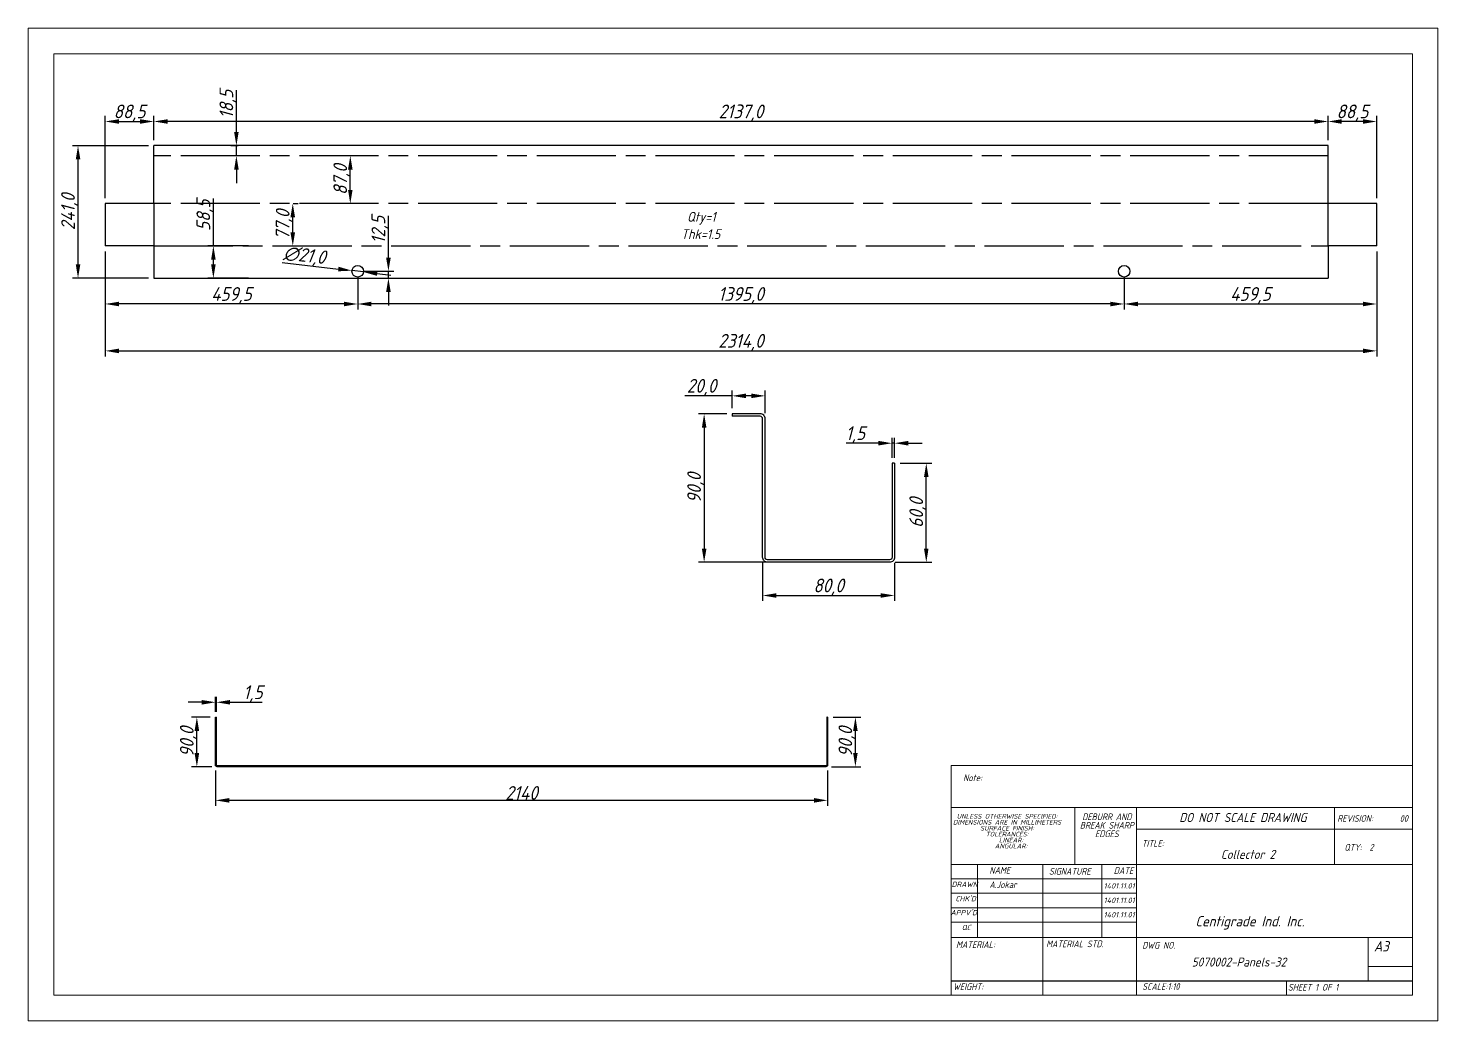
# Model space of a CAD drawing. Header units: inches. Extents: x 18597 to 101525, y -10106 to 51.
# Drawn here: x 64620 to 67186, y -5436 to -3631 of the extents above; entities that cross this region are included whole.
import ezdxf

# ---------------------------------------------------------------- set-up
doc = ezdxf.new("R2010")
doc.units = ezdxf.units.IN
doc.header["$LTSCALE"] = 6
doc.header["$MEASUREMENT"] = 0
doc.linetypes.add('ACAD_ISO08W100', pattern=[36, 24, -3, 6, -3])
doc.linetypes.add('SLD-Solid', pattern=[0])
doc.styles.add('GENISO', font='geniso.shx', dxfattribs={"oblique": 15})
doc.dimstyles.new('Scale', dxfattribs={"dimscale": 10, "dimtxt": 2.5, "dimasz": 2.5, "dimexe": 1, "dimexo": 1, "dimgap": 0.1, "dimtad": 1, "dimdec": 1, "dimzin": 0, "dimtxsty": 'GENISO', "dimcen": 2.5, "dimclrd": 1, "dimclre": 1, "dimclrt": 256, "dimadec": 0, "dimazin": 0, "dimtfac": 1, "dimtdec": 1, "dimtmove": 0, "dimatfit": 3, "dimfxl": 1, "dimtzin": 0, "dimlwd": -1, "dimlwe": -1, "dimarcsym": 0})
doc.dimstyles.new('Scale 3', dxfattribs={"dimscale": 10, "dimtxt": 2.5, "dimasz": 2.5, "dimexe": 1, "dimexo": 1, "dimgap": 0.1, "dimtad": 1, "dimdec": 1, "dimlfac": 0.333333, "dimzin": 0, "dimtxsty": 'GENISO', "dimcen": 2.5, "dimclrd": 1, "dimclre": 1, "dimclrt": 256, "dimadec": 0, "dimazin": 0, "dimtfac": 1, "dimtdec": 1, "dimtmove": 0, "dimatfit": 3, "dimfxl": 1, "dimtzin": 0, "dimlwd": -1, "dimlwe": -1, "dimarcsym": 0})

# ---------------------------------------------------------------- blocks, each defined once
blk = doc.blocks.new('*D575')
at = {"color": 1, "transparency": 16777216}
for p, q in [((65901.6, -4299.7), (65815.2, -4299.7)), ((65901.6, -4322.3), (65901.6, -4289.7)), ((65936.6, -4299.7), (65926.6, -4299.7)), ((65961.6, -4331.3), (65961.6, -4289.7))]:
    blk.add_line(p, q, dxfattribs=at)
for points in [[(65926.6, -4295.5), (65926.6, -4303.8), (65901.6, -4299.7)], [(65936.6, -4295.5), (65936.6, -4303.8), (65961.6, -4299.7)]]:
    blk.add_solid(points, dxfattribs=at)
at = {"layer": 'Defpoints', "color": 0, "transparency": 16777216}
for p in [(65901.6, -4299.7), (65901.6, -4332.3), (65961.6, -4341.3)]:
    blk.add_point(p, dxfattribs=at)
at = {"transparency": 16777216, "insert": (65845.9, -4284.3), "char_height": 25, "attachment_point": 5, "style": 'GENISO'}
blk.add_mtext('20,0', dxfattribs=at)
blk = doc.blocks.new('*D576')
at = {"color": 1, "transparency": 16777216}
for p, q in [((65891.6, -4332.3), (65840.6, -4332.3)), ((65850.6, -4357.3), (65850.6, -4577.3)), ((65967.5, -4602.3), (65840.6, -4602.3))]:
    blk.add_line(p, q, dxfattribs=at)
for points in [[(65846.5, -4357.3), (65854.8, -4357.3), (65850.6, -4332.3)], [(65846.5, -4577.3), (65854.8, -4577.3), (65850.6, -4602.3)]]:
    blk.add_solid(points, dxfattribs=at)
at = {"layer": 'Defpoints', "color": 0, "transparency": 16777216}
for p in [(65901.6, -4332.3), (65850.6, -4602.3), (65977.5, -4602.3)]:
    blk.add_point(p, dxfattribs=at)
at = {"transparency": 16777216, "insert": (65835.3, -4467.3), "char_height": 25, "attachment_point": 5, "rotation": 90, "style": 'GENISO'}
blk.add_mtext('90,0', dxfattribs=at)
blk = doc.blocks.new('*D577')
at = {"color": 1, "transparency": 16777216}
for p, q in [((65957.1, -4603.3), (65957.1, -4672.7)), ((66197.1, -4603.3), (66197.1, -4672.7)), ((65982.1, -4662.7), (66172.1, -4662.7))]:
    blk.add_line(p, q, dxfattribs=at)
for points in [[(65982.1, -4658.6), (65982.1, -4666.9), (65957.1, -4662.7)], [(66172.1, -4658.6), (66172.1, -4666.9), (66197.1, -4662.7)]]:
    blk.add_solid(points, dxfattribs=at)
at = {"layer": 'Defpoints', "color": 0, "transparency": 16777216}
for p in [(65957.1, -4593.3), (66197.1, -4593.3), (66197.1, -4662.7)]:
    blk.add_point(p, dxfattribs=at)
at = {"transparency": 16777216, "insert": (66077.1, -4647.4), "char_height": 25, "attachment_point": 5, "style": 'GENISO'}
blk.add_mtext('80,0', dxfattribs=at)
blk = doc.blocks.new('*D578')
at = {"color": 1, "transparency": 16777216}
for p, q in [((66207.1, -4422.3), (66264.9, -4422.3)), ((66254.9, -4577.3), (66254.9, -4447.3)), ((66198.1, -4602.3), (66264.9, -4602.3))]:
    blk.add_line(p, q, dxfattribs=at)
for points in [[(66250.7, -4447.3), (66259, -4447.3), (66254.9, -4422.3)], [(66250.7, -4577.3), (66259, -4577.3), (66254.9, -4602.3)]]:
    blk.add_solid(points, dxfattribs=at)
at = {"layer": 'Defpoints', "color": 0, "transparency": 16777216}
for p in [(66197.1, -4422.3), (66254.9, -4422.3), (66188.1, -4602.3)]:
    blk.add_point(p, dxfattribs=at)
at = {"transparency": 16777216, "insert": (66239.5, -4512.3), "char_height": 25, "attachment_point": 5, "rotation": 90, "style": 'GENISO'}
blk.add_mtext('60,0', dxfattribs=at)
blk = doc.blocks.new('*D579')
at = {"color": 1, "transparency": 16777216}
for p, q in [((66167.6, -4385.8), (66109.3, -4385.8)), ((66192.6, -4412.3), (66192.6, -4375.8)), ((66197.1, -4385.8), (66192.6, -4385.8)), ((66197.1, -4412.3), (66197.1, -4375.8)), ((66222.1, -4385.8), (66247.1, -4385.8))]:
    blk.add_line(p, q, dxfattribs=at)
for points in [[(66167.6, -4381.6), (66167.6, -4390), (66192.6, -4385.8)], [(66222.1, -4381.6), (66222.1, -4390), (66197.1, -4385.8)]]:
    blk.add_solid(points, dxfattribs=at)
at = {"layer": 'Defpoints', "color": 0, "transparency": 16777216}
for p in [(66192.6, -4385.8), (66192.6, -4422.3), (66197.1, -4422.3)]:
    blk.add_point(p, dxfattribs=at)
at = {"transparency": 16777216, "insert": (66125.9, -4370.4), "char_height": 25, "attachment_point": 5, "style": 'GENISO'}
blk.add_mtext('1,5', dxfattribs=at)
blk = doc.blocks.new('*D580')
at = {"color": 1, "transparency": 16777216}
for p, q in [((64839.1, -3844.7), (64701.1, -3844.7)), ((64711.1, -4060.6), (64711.1, -3869.7)), ((64839.1, -4085.6), (64701.1, -4085.6))]:
    blk.add_line(p, q, dxfattribs=at)
for points in [[(64707, -3869.7), (64715.3, -3869.7), (64711.1, -3844.7)], [(64707, -4060.6), (64715.3, -4060.6), (64711.1, -4085.6)]]:
    blk.add_solid(points, dxfattribs=at)
at = {"layer": 'Defpoints', "color": 0, "transparency": 16777216}
for p in [(64711.1, -3844.7), (64849.1, -3844.7), (64849.1, -4085.6)]:
    blk.add_point(p, dxfattribs=at)
at = {"transparency": 16777216, "insert": (64695.8, -3965.2), "char_height": 25, "attachment_point": 5, "rotation": 90, "style": 'GENISO'}
blk.add_mtext('241,0', dxfattribs=at)
blk = doc.blocks.new('*D581')
at = {"color": 1, "transparency": 16777216}
for p, q in [((64957.4, -4027.1), (64957.4, -3940.9)), ((65021.3, -4027.1), (64947.4, -4027.1)), ((64957.4, -4060.6), (64957.4, -4052.1)), ((65021.3, -4085.6), (64947.4, -4085.6))]:
    blk.add_line(p, q, dxfattribs=at)
for points in [[(64953.3, -4052.1), (64961.6, -4052.1), (64957.4, -4027.1)], [(64953.3, -4060.6), (64961.6, -4060.6), (64957.4, -4085.6)]]:
    blk.add_solid(points, dxfattribs=at)
at = {"layer": 'Defpoints', "color": 0, "transparency": 16777216}
for p in [(65031.3, -4027.1), (64957.4, -4085.6), (65031.3, -4085.6)]:
    blk.add_point(p, dxfattribs=at)
at = {"transparency": 16777216, "insert": (64942.1, -3971.2), "char_height": 25, "attachment_point": 5, "rotation": 90, "style": 'GENISO'}
blk.add_mtext('58,5', dxfattribs=at)
blk = doc.blocks.new('*D582')
at = {"color": 1, "transparency": 16777216}
for p, q in [((65102.5, -3950.1), (65111.9, -3950.1)), ((65101.9, -4002.1), (65101.9, -3975.1)), ((65102.5, -4027.1), (65111.9, -4027.1))]:
    blk.add_line(p, q, dxfattribs=at)
for points in [[(65097.7, -3975.1), (65106.1, -3975.1), (65101.9, -3950.1)], [(65097.7, -4002.1), (65106.1, -4002.1), (65101.9, -4027.1)]]:
    blk.add_solid(points, dxfattribs=at)
at = {"layer": 'Defpoints', "color": 0, "transparency": 16777216}
for p in [(65092.5, -3950.1), (65101.9, -3950.1), (65092.5, -4027.1)]:
    blk.add_point(p, dxfattribs=at)
at = {"transparency": 16777216, "insert": (65086.5, -3988.6), "char_height": 25, "attachment_point": 5, "rotation": 90, "style": 'GENISO'}
blk.add_mtext('77,0', dxfattribs=at)
blk = doc.blocks.new('*D583')
at = {"color": 1, "transparency": 16777216}
for p, q in [((65208.4, -3863.1), (65196.6, -3863.1)), ((65206.6, -3925.1), (65206.6, -3888.1)), ((65208.4, -3950.1), (65196.6, -3950.1))]:
    blk.add_line(p, q, dxfattribs=at)
for points in [[(65202.5, -3888.1), (65210.8, -3888.1), (65206.6, -3863.1)], [(65202.5, -3925.1), (65210.8, -3925.1), (65206.6, -3950.1)]]:
    blk.add_solid(points, dxfattribs=at)
at = {"layer": 'Defpoints', "color": 0, "transparency": 16777216}
for p in [(65206.6, -3863.1), (65218.4, -3863.1), (65218.4, -3950.1)]:
    blk.add_point(p, dxfattribs=at)
at = {"transparency": 16777216, "insert": (65191.3, -3906.6), "char_height": 25, "attachment_point": 5, "rotation": 90, "style": 'GENISO'}
blk.add_mtext('87,0', dxfattribs=at)
blk = doc.blocks.new('*D584')
at = {"color": 1, "transparency": 16777216}
for p, q in [((64999.3, -3819.7), (64999.3, -3743.8)), ((65002.4, -3844.7), (64989.3, -3844.7)), ((64999.3, -3863.1), (64999.3, -3844.7)), ((65002.4, -3863.1), (64989.3, -3863.1)), ((64999.3, -3888.1), (64999.3, -3913.1))]:
    blk.add_line(p, q, dxfattribs=at)
for points in [[(64995.2, -3819.7), (65003.5, -3819.7), (64999.3, -3844.7)], [(64995.2, -3888.1), (65003.5, -3888.1), (64999.3, -3863.1)]]:
    blk.add_solid(points, dxfattribs=at)
at = {"layer": 'Defpoints', "color": 0, "transparency": 16777216}
for p in [(64999.3, -3844.7), (65012.4, -3844.7), (65012.4, -3863.1)]:
    blk.add_point(p, dxfattribs=at)
at = {"transparency": 16777216, "insert": (64984, -3769.3), "char_height": 25, "attachment_point": 5, "rotation": 90, "style": 'GENISO'}
blk.add_mtext('18,5', dxfattribs=at)
blk = doc.blocks.new('*D585')
at = {"color": 1, "transparency": 16777216}
for p, q in [((66986.1, -3834.7), (66986.1, -3790.7)), ((67074.6, -3940.1), (67074.6, -3790.7)), ((67049.6, -3800.7), (67011.1, -3800.7))]:
    blk.add_line(p, q, dxfattribs=at)
for points in [[(67011.1, -3796.6), (67011.1, -3804.9), (66986.1, -3800.7)], [(67049.6, -3796.6), (67049.6, -3804.9), (67074.6, -3800.7)]]:
    blk.add_solid(points, dxfattribs=at)
at = {"layer": 'Defpoints', "color": 0, "transparency": 16777216}
for p in [(66986.1, -3800.7), (66986.1, -3844.7), (67074.6, -3950.1)]:
    blk.add_point(p, dxfattribs=at)
at = {"transparency": 16777216, "insert": (67030.4, -3785.3), "char_height": 25, "attachment_point": 5, "style": 'GENISO'}
blk.add_mtext('88,5', dxfattribs=at)
blk = doc.blocks.new('*D586')
at = {"color": 1, "transparency": 16777216}
for p, q in [((64849.1, -3834.7), (64849.1, -3790.7)), ((66986.1, -3834.7), (66986.1, -3790.7)), ((66961.1, -3800.7), (64874.1, -3800.7))]:
    blk.add_line(p, q, dxfattribs=at)
for points in [[(64874.1, -3796.6), (64874.1, -3804.9), (64849.1, -3800.7)], [(66961.1, -3796.6), (66961.1, -3804.9), (66986.1, -3800.7)]]:
    blk.add_solid(points, dxfattribs=at)
at = {"layer": 'Defpoints', "color": 0, "transparency": 16777216}
for p in [(64849.1, -3800.7), (64849.1, -3844.7), (66986.1, -3844.7)]:
    blk.add_point(p, dxfattribs=at)
at = {"transparency": 16777216, "insert": (65917.6, -3785.3), "char_height": 25, "attachment_point": 5, "style": 'GENISO'}
blk.add_mtext('2137,0', dxfattribs=at)
blk = doc.blocks.new('*D587')
at = {"color": 1, "transparency": 16777216}
for p, q in [((64760.6, -4037.1), (64760.6, -4227.9)), ((67074.6, -4037.1), (67074.6, -4227.9)), ((64785.6, -4217.9), (67049.6, -4217.9))]:
    blk.add_line(p, q, dxfattribs=at)
for points in [[(64785.6, -4213.8), (64785.6, -4222.1), (64760.6, -4217.9)], [(67049.6, -4213.8), (67049.6, -4222.1), (67074.6, -4217.9)]]:
    blk.add_solid(points, dxfattribs=at)
at = {"layer": 'Defpoints', "color": 0, "transparency": 16777216}
for p in [(64760.6, -4027.1), (67074.6, -4027.1), (67074.6, -4217.9)]:
    blk.add_point(p, dxfattribs=at)
at = {"transparency": 16777216, "insert": (65917.6, -4202.5), "char_height": 25, "attachment_point": 5, "style": 'GENISO'}
blk.add_mtext('2314,0', dxfattribs=at)
blk = doc.blocks.new('*D588')
at = {"color": 1, "transparency": 16777216}
for p, q in [((64760.6, -3940.1), (64760.6, -3790.7)), ((64849.1, -3834.7), (64849.1, -3790.7)), ((64785.6, -3800.7), (64824.1, -3800.7))]:
    blk.add_line(p, q, dxfattribs=at)
for points in [[(64785.6, -3796.6), (64785.6, -3804.9), (64760.6, -3800.7)], [(64824.1, -3796.6), (64824.1, -3804.9), (64849.1, -3800.7)]]:
    blk.add_solid(points, dxfattribs=at)
at = {"layer": 'Defpoints', "color": 0, "transparency": 16777216}
for p in [(64849.1, -3800.7), (64849.1, -3844.7), (64760.6, -3950.1)]:
    blk.add_point(p, dxfattribs=at)
at = {"transparency": 16777216, "insert": (64804.9, -3785.3), "char_height": 25, "attachment_point": 5, "style": 'GENISO'}
blk.add_mtext('88,5', dxfattribs=at)
blk = doc.blocks.new('*D589')
at = {"color": 1, "transparency": 16777216}
for p, q in [((67074.6, -4037.1), (67074.6, -4142.6)), ((66615.1, -4083.1), (66615.1, -4142.6)), ((66640.1, -4132.6), (67049.6, -4132.6))]:
    blk.add_line(p, q, dxfattribs=at)
for points in [[(66640.1, -4128.5), (66640.1, -4136.8), (66615.1, -4132.6)], [(67049.6, -4128.5), (67049.6, -4136.8), (67074.6, -4132.6)]]:
    blk.add_solid(points, dxfattribs=at)
at = {"layer": 'Defpoints', "color": 0, "transparency": 16777216}
for p in [(67074.6, -4027.1), (66615.1, -4073.1), (67074.6, -4132.6)]:
    blk.add_point(p, dxfattribs=at)
at = {"transparency": 16777216, "insert": (66844.9, -4117.3), "char_height": 25, "attachment_point": 5, "style": 'GENISO'}
blk.add_mtext('459,5', dxfattribs=at)
blk = doc.blocks.new('*D590')
at = {"color": 1, "transparency": 16777216}
for p, q in [((65220.1, -4083.1), (65220.1, -4142.6)), ((66615.1, -4083.1), (66615.1, -4142.6)), ((66590.1, -4132.6), (65245.1, -4132.6))]:
    blk.add_line(p, q, dxfattribs=at)
for points in [[(65245.1, -4128.5), (65245.1, -4136.8), (65220.1, -4132.6)], [(66590.1, -4128.5), (66590.1, -4136.8), (66615.1, -4132.6)]]:
    blk.add_solid(points, dxfattribs=at)
at = {"layer": 'Defpoints', "color": 0, "transparency": 16777216}
for p in [(65220.1, -4073.1), (66615.1, -4073.1), (65220.1, -4132.6)]:
    blk.add_point(p, dxfattribs=at)
at = {"transparency": 16777216, "insert": (65917.6, -4117.3), "char_height": 25, "attachment_point": 5, "style": 'GENISO'}
blk.add_mtext('1395,0', dxfattribs=at)
blk = doc.blocks.new('*D591')
at = {"color": 1, "transparency": 16777216}
for p, q in [((64760.6, -4037.1), (64760.6, -4142.6)), ((65220.1, -4083.1), (65220.1, -4142.6)), ((65195.1, -4132.6), (64785.6, -4132.6))]:
    blk.add_line(p, q, dxfattribs=at)
for points in [[(64785.6, -4128.5), (64785.6, -4136.8), (64760.6, -4132.6)], [(65195.1, -4128.5), (65195.1, -4136.8), (65220.1, -4132.6)]]:
    blk.add_solid(points, dxfattribs=at)
at = {"layer": 'Defpoints', "color": 0, "transparency": 16777216}
for p in [(64760.6, -4027.1), (65220.1, -4073.1), (64760.6, -4132.6)]:
    blk.add_point(p, dxfattribs=at)
at = {"transparency": 16777216, "insert": (64990.4, -4117.3), "char_height": 25, "attachment_point": 5, "style": 'GENISO'}
blk.add_mtext('459,5', dxfattribs=at)
blk = doc.blocks.new('*D592')
at = {"color": 1, "transparency": 16777216}
for p, q in [((65276, -4048.1), (65276, -3972.3)), ((65230.1, -4073.1), (65286, -4073.1)), ((65276, -4085.6), (65276, -4073.1)), ((65237.3, -4085.6), (65286, -4085.6)), ((65276, -4110.6), (65276, -4135.6))]:
    blk.add_line(p, q, dxfattribs=at)
for points in [[(65271.8, -4048.1), (65280.2, -4048.1), (65276, -4073.1)], [(65271.8, -4110.6), (65280.2, -4110.6), (65276, -4085.6)]]:
    blk.add_solid(points, dxfattribs=at)
at = {"layer": 'Defpoints', "color": 0, "transparency": 16777216}
for p in [(65220.1, -4073.1), (65276, -4073.1), (65227.3, -4085.6)]:
    blk.add_point(p, dxfattribs=at)
at = {"transparency": 16777216, "insert": (65260.6, -3997.7), "char_height": 25, "attachment_point": 5, "rotation": 90, "style": 'GENISO'}
blk.add_mtext('12,5', dxfattribs=at)
blk = doc.blocks.new('*D593')
at = {"color": 1, "transparency": 16777216}
for p, q in [((65082.6, -4057.1), (65184.9, -4069)), ((65230.5, -4074.4), (65209.7, -4071.9)), ((65255.4, -4077.2), (65280.2, -4080.1))]:
    blk.add_line(p, q, dxfattribs=at)
for points in [[(65185.3, -4064.9), (65184.4, -4073.2), (65209.7, -4071.9)], [(65255.9, -4073.1), (65254.9, -4081.4), (65230.5, -4074.4)]]:
    blk.add_solid(points, dxfattribs=at)
at = {"layer": 'Defpoints', "color": 0, "transparency": 16777216}
for p in [(65209.7, -4071.9), (65230.5, -4074.4)]:
    blk.add_point(p, dxfattribs=at)
at = {"transparency": 16777216, "insert": (65123.1, -4046.3), "char_height": 25, "attachment_point": 5, "rotation": 353.3452, "style": 'GENISO'}
blk.add_mtext('∅21,0', dxfattribs=at)
blk = doc.blocks.new('*D594')
at = {"color": 1, "transparency": 16777216}
for p, q in [((64951.4, -4884.1), (64917.4, -4884.1)), ((64927.4, -4949.1), (64927.4, -4909.1)), ((64954.4, -4974.1), (64917.4, -4974.1))]:
    blk.add_line(p, q, dxfattribs=at)
for points in [[(64923.2, -4909.1), (64931.6, -4909.1), (64927.4, -4884.1)], [(64923.2, -4949.1), (64931.6, -4949.1), (64927.4, -4974.1)]]:
    blk.add_solid(points, dxfattribs=at)
at = {"layer": 'Defpoints', "color": 0, "transparency": 16777216}
for p in [(64927.4, -4884.1), (64961.4, -4884.1), (64964.4, -4974.1)]:
    blk.add_point(p, dxfattribs=at)
at = {"transparency": 16777216, "insert": (64912, -4929.1), "char_height": 25, "attachment_point": 5, "rotation": 90, "style": 'GENISO'}
blk.add_mtext('90,0', dxfattribs=at)
blk = doc.blocks.new('*D595')
at = {"color": 1, "transparency": 16777216}
for p, q in [((66085.3, -4884.1), (66135.9, -4884.1)), ((66125.9, -4949.1), (66125.9, -4909.1)), ((66082.3, -4974.1), (66135.9, -4974.1))]:
    blk.add_line(p, q, dxfattribs=at)
for points in [[(66121.7, -4909.1), (66130, -4909.1), (66125.9, -4884.1)], [(66121.7, -4949.1), (66130, -4949.1), (66125.9, -4974.1)]]:
    blk.add_solid(points, dxfattribs=at)
at = {"layer": 'Defpoints', "color": 0, "transparency": 16777216}
for p in [(66075.3, -4884.1), (66125.9, -4884.1), (66072.3, -4974.1)]:
    blk.add_point(p, dxfattribs=at)
at = {"transparency": 16777216, "insert": (66110.5, -4929.1), "char_height": 25, "attachment_point": 5, "rotation": 90, "style": 'GENISO'}
blk.add_mtext('90,0', dxfattribs=at)
blk = doc.blocks.new('*D596')
at = {"color": 1, "transparency": 16777216}
for p, q in [((64961.4, -4981.1), (64961.4, -5045.3)), ((66075.3, -4981.1), (66075.3, -5045.3)), ((66050.3, -5035.3), (64986.4, -5035.3))]:
    blk.add_line(p, q, dxfattribs=at)
for points in [[(64986.4, -5031.1), (64986.4, -5039.5), (64961.4, -5035.3)], [(66050.3, -5031.1), (66050.3, -5039.5), (66075.3, -5035.3)]]:
    blk.add_solid(points, dxfattribs=at)
at = {"layer": 'Defpoints', "color": 0, "transparency": 16777216}
for p in [(64961.4, -4971.1), (66075.3, -4971.1), (64961.4, -5035.3)]:
    blk.add_point(p, dxfattribs=at)
at = {"transparency": 16777216, "insert": (65518.3, -5021.8), "char_height": 25, "attachment_point": 5, "style": 'GENISO'}
blk.add_mtext('2140', dxfattribs=at)
blk = doc.blocks.new('*D597')
at = {"color": 1, "transparency": 16777216}
for p, q in [((64961.4, -4874.1), (64961.4, -4846.9)), ((64962.9, -4874.1), (64962.9, -4846.9)), ((64936.4, -4856.9), (64911.4, -4856.9)), ((64961.4, -4856.9), (64962.9, -4856.9)), ((64987.9, -4856.9), (65046.2, -4856.9))]:
    blk.add_line(p, q, dxfattribs=at)
for points in [[(64936.4, -4852.8), (64936.4, -4861.1), (64961.4, -4856.9)], [(64987.9, -4852.8), (64987.9, -4861.1), (64962.9, -4856.9)]]:
    blk.add_solid(points, dxfattribs=at)
at = {"layer": 'Defpoints', "color": 0, "transparency": 16777216}
for p in [(64962.9, -4856.9), (64961.4, -4884.1), (64962.9, -4884.1)]:
    blk.add_point(p, dxfattribs=at)
at = {"transparency": 16777216, "insert": (65029.5, -4841.6), "char_height": 25, "attachment_point": 5, "style": 'GENISO'}
blk.add_mtext('1,5', dxfattribs=at)

msp = doc.modelspace()

# ---------------------------------------------------------------- linework, layer by layer
for p, q in [((66986.12, -3844.68), (64849.12, -3844.68)), ((64849.12, -3950.13), (64849.12, -3844.68)), ((66986.12, -3950.13), (66986.12, -3844.68)), ((64760.62, -3950.13), (64760.62, -4027.13)), ((64849.12, -3950.13), (64760.62, -3950.13)), ((67074.62, -3950.13), (66986.12, -3950.13)), ((67074.62, -4027.13), (67074.62, -3950.13)), ((64849.12, -4027.13), (64760.62, -4027.13)), ((64849.12, -4027.13), (64849.12, -4085.63)), ((66986.12, -4027.13), (66986.12, -4085.63)), ((67074.62, -4027.13), (66986.12, -4027.13)), ((64849.12, -4085.63), (66986.12, -4085.63)), ((65901.61, -4332.34), (65901.61, -4336.84)), ((66197.11, -4422.34), (66192.61, -4422.34)), ((64961.36, -4884.1), (64962.86, -4884.1)), ((66075.33, -4884.1), (66073.83, -4884.1)), ((66299.98, -5363.52), (67139.46, -5363.52))]:
    msp.add_line(p, q)
at = {"linetype": 'ACAD_ISO08W100'}
for p, q in [((66986.12, -3863.13), (64849.12, -3863.13)), ((66986.12, -3950.13), (64849.12, -3950.13)), ((64849.12, -3950.13), (64849.12, -4027.13)), ((66986.12, -4027.13), (66986.12, -3950.13)), ((64849.12, -4027.13), (66986.12, -4027.13))]:
    msp.add_line(p, q, dxfattribs=at)
at = {"color": 7, "linetype": 'SLD-Solid', "lineweight": 0}
for p, q in [((66299.98, -4971.93), (67139.46, -4971.93)), ((66299.98, -4971.93), (66299.98, -5048.25)), ((66299.98, -5048.25), (67139.46, -5048.25)), ((66299.98, -5048.25), (66299.98, -5388.25)), ((66525, -5048.25), (66525, -5151.8)), ((66637.5, -5048.25), (66637.5, -5389.79)), ((66997.84, -5151.8), (66997.84, -5048.25)), ((67139.46, -5087.66), (66637.5, -5087.66)), ((67139.46, -5151.8), (66299.98, -5151.8)), ((66348.2, -5151.8), (66348.2, -5284.7)), ((66466.83, -5151.8), (66466.83, -5388.25)), ((66574.44, -5151.8), (66574.44, -5284.7)), ((66637.5, -5388.25), (66637.5, -5151.8)), ((66637.5, -5178.07), (66299.98, -5178.07)), ((66637.5, -5204.34), (66299.98, -5204.34)), ((66637.5, -5230.61), (66299.98, -5230.61)), ((66637.5, -5256.89), (66299.98, -5256.89)), ((66364.27, -5284.7), (66299.98, -5284.7)), ((66364.27, -5284.7), (67139.46, -5284.7)), ((67059.1, -5363.52), (67059.1, -5284.7)), ((67139.46, -5337.25), (67059.1, -5337.25)), ((66910.74, -5389.79), (66910.74, -5363.52))]:
    msp.add_line(p, q, dxfattribs=at)
for points in [[(64620.42, -3631.1), (67185.82, -3631.1), (67185.82, -5436.15), (64620.42, -5436.15)], [(64666.78, -3677.46), (67139.46, -3677.46), (67139.46, -5389.79), (64666.78, -5389.79)]]:
    msp.add_lwpolyline(points, close=True, dxfattribs=at)
for points in [[(66192.61, -4422.34), (66192.61, -4593.34, -0.4142136), (66188.11, -4597.84), (65966.11, -4597.84, -0.4142136), (65961.61, -4593.34), (65961.61, -4341.34, 0.4142136), (65952.61, -4332.34), (65901.61, -4332.34)], [(66197.11, -4422.34), (66197.11, -4593.34, -0.4142136), (66188.11, -4602.34), (65966.11, -4602.34, -0.4142136), (65957.11, -4593.34), (65957.11, -4341.34, 0.4142136), (65952.61, -4336.84), (65901.61, -4336.84)], [(66075.33, -4884.1), (66075.33, -4971.1, -0.4142136), (66072.33, -4974.1), (64964.36, -4974.1, -0.4142136), (64961.36, -4971.1), (64961.36, -4884.1)], [(66073.83, -4884.1), (66073.83, -4971.1, -0.4142136), (66072.33, -4972.6), (64964.36, -4972.6, -0.4142136), (64962.86, -4971.1), (64962.86, -4884.1)]]:
    msp.add_lwpolyline(points, format="xyb")
for centre in [(65220.12, -4073.13), (66615.12, -4073.13)]:
    msp.add_circle(centre, 10.5)

# ---------------------------------------------------------------- texts
at = {"style": 'GENISO', "oblique": 15}
for s, p in [('Qty=1', (65819.45, -3983.06)), ('Thk=1.5', (65808.5, -4014.5))]:
    msp.add_text(s, height=17.874, dxfattribs=at).set_placement(p)
at = {"attachment_point": 5, "style": 'GENISO'}
for s, insert, char_height in [('Note:', (66339.09, -4994.27), 12.188), ('DIMENSIONS ARE IN MILLIMETERS', (66401.91, -5075.11), 8.5315), ('UNLESS OTHERWISE SPECIFIED:', (66401.91, -5064.29), 8.5315), ('BREAK SHARP', (66583.45, -5080.68), 12.1879), ('DEBURR AND', (66583.45, -5065.22), 12.188), ('DO NOT SCALE DRAWING', (66831.06, -5066.5), 16.4068), ('REVISION:       00', (67067.1, -5068.24), 12.1879), ('SURFACE FINISH:', (66401.91, -5085.93), 8.5315), ('TOLERANCES:', (66401.91, -5096.75), 8.5315), ('LINEAR:', (66409.21, -5107.57), 8.532), ('EDGES', (66583.45, -5096.13), 12.188), ('ANGULAR:', (66409.21, -5118.38), 8.532), ('TITLE:', (66667.1, -5113.59), 12.188), ('Collector 2', (66840.29, -5133.56), 16.4068), ('QTY:  2', (67042.24, -5120.78), 12.188), ('NAME', (66388.52, -5162.61), 12.188), ('SIGNATURE', (66516.12, -5164.35), 12.188), ('DATE', (66613.87, -5162.99), 12.188), ('DRAWN', (66324.76, -5188.05), 9.375), ("CHK'D", (66326.59, -5214.16), 9.375), ('A.Jokar', (66394.49, -5188.69), 12.188), ('1401.11.01', (66605.98, -5190.76), 9.75), ("APPV'D", (66323.27, -5239.48), 9.375), ('1401.11.01', (66605.98, -5217.03), 9.75), ('1401.11.01', (66605.98, -5243.3), 9.75), ('Centigrade Ind. Inc.', (66843.89, -5258), 18.7506), ('QC', (66327.73, -5266.37), 9.375), ('MATERIAL:', (66344.43, -5297.63), 12.188), ('MATERIAL STD.', (66525.1, -5296.25), 12.1879), ('DWG NO.', (66677.83, -5298.8), 12.188), ('A3', (67083.03, -5300.74), 18.751), ('5070002-Panels-32', (66823.91, -5329.32), 16.4068), ('WEIGHT:', (66331.03, -5374.18), 12.188), ('SCALE:1:10', (66681.88, -5373.89), 12.188), ('SHEET 1 OF 1', (66958.84, -5375.19), 12.1879)]:
    msp.add_mtext(s, dxfattribs=dict(at, insert=insert, char_height=char_height))

# ---------------------------------------------------------------- dimensions: what is measured, and where the dimension line sits
for base, p1, p2, dimstyle, picture, middle in [((64999.34257941, -3844.68395375), (65012.36739752, -3863.13395375), (65012.36739752, -3844.68395375), 'Scale', '*D584', (64983.96757941, -3769.26408077)), ((64711.13461033, -3844.68395375), (64849.12019758, -4085.63395375), (64849.12019758, -3844.68395375), 'Scale', '*D580', (64695.7571497, -3965.15895375)), ((65206.63, -3863.13), (65218.4, -3950.13), (65218.4, -3863.13), 'Scale', '*D583', (65191.26, -3906.63)), ((65101.88, -3950.13), (65092.47, -4027.13), (65092.47, -3950.13), 'Scale', '*D582', (65086.51, -3988.63)), ((65276, -4073.13), (65227.28, -4085.63), (65220.12, -4073.13), 'Scale', '*D592', (65260.63, -3997.71)), ((65850.64, -4602.34), (65901.61, -4332.34), (65977.5, -4602.34), 'Scale 3', '*D576', (65835.28, -4467.34)), ((66254.88, -4422.34), (66188.11, -4602.34), (66197.11, -4422.34), 'Scale 3', '*D578', (66239.51, -4512.34)), ((64927.4, -4884.1), (64964.36, -4974.1), (64961.36, -4884.1), 'Scale', '*D594', (64912.03, -4929.1)), ((66125.86, -4884.1), (66072.33, -4974.1), (66075.33, -4884.1), 'Scale', '*D595', (66110.49, -4929.1))]:
    dim = msp.add_linear_dim(base=base, p1=p1, p2=p2, angle=90, dimstyle=dimstyle)
    dim.commit()
    dim.dimension.update_dxf_attribs({"geometry": picture, "text_midpoint": middle})
for base, p1, p2, dimstyle, picture, middle in [((64849.12, -3800.72), (64760.62, -3950.13), (64849.12, -3844.68), 'Scale', '*D588', (64804.87, -3785.34)), ((64849.12, -3800.72), (66986.12, -3844.68), (64849.12, -3844.68), 'Scale', '*D586', (65917.62, -3785.34)), ((66986.12, -3800.72), (67074.62, -3950.13), (66986.12, -3844.68), 'Scale', '*D585', (67030.37, -3785.34)), ((67074.62, -4217.92), (64760.62, -4027.13), (67074.62, -4027.13), 'Scale', '*D587', (65917.62, -4202.54)), ((64760.62, -4132.64), (65220.12, -4073.13), (64760.62, -4027.13), 'Scale', '*D591', (64990.37, -4117.28)), ((67074.62, -4132.64), (66615.12, -4073.13), (67074.62, -4027.13), 'Scale', '*D589', (66844.87, -4117.28)), ((65220.12, -4132.64), (66615.12, -4073.13), (65220.12, -4073.13), 'Scale', '*D590', (65917.62, -4117.28)), ((65901.61, -4299.66), (65961.61, -4341.34), (65901.61, -4332.34), 'Scale 3', '*D575', (65845.88, -4284.29)), ((66192.61, -4385.79), (66197.11, -4422.34), (66192.61, -4422.34), 'Scale 3', '*D579', (66125.94, -4370.42)), ((66197.11, -4662.73), (65957.11, -4593.34), (66197.11, -4593.34), 'Scale 3', '*D577', (66077.11, -4647.36)), ((64962.86, -4856.93), (64961.36, -4884.1), (64962.86, -4884.1), 'Scale', '*D597', (65029.53, -4841.56))]:
    dim = msp.add_linear_dim(base=base, p1=p1, p2=p2, dimstyle=dimstyle)
    dim.commit()
    dim.dimension.update_dxf_attribs({"geometry": picture, "text_midpoint": middle})
dim = msp.add_linear_dim(base=(64957.45, -4085.63), p1=(65031.27, -4027.13), p2=(65031.27, -4085.63), angle=90, dimstyle='Scale')
dim.commit()
dim.dimension.update_dxf_attribs({"geometry": '*D581', "text_midpoint": (64957.45, -3971.2), "dimtype": 160})
dim = msp.add_diameter_dim_2p(p1=(65230.55, -4074.35), p2=(65209.69, -4071.92), dimstyle='Scale')
dim.commit()
dim.dimension.update_dxf_attribs({"geometry": '*D593', "text_midpoint": (65123.09, -4046.33)})
dim = msp.add_linear_dim(base=(64961.36, -5035.29), p1=(66075.33, -4971.1), p2=(64961.36, -4971.1), text='2140', dimstyle='Scale')
dim.commit()
dim.dimension.update_dxf_attribs({"geometry": '*D596', "text_midpoint": (65518.34, -5021.79)})

doc.saveas('drawing.dxf')
